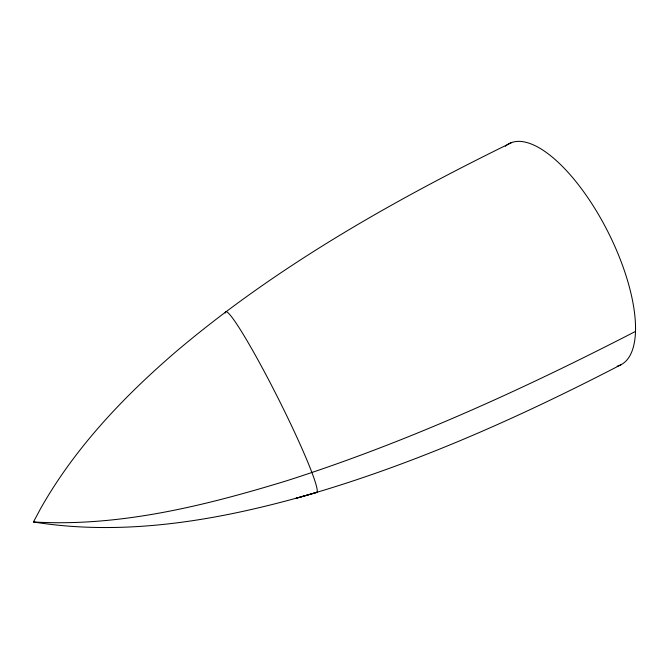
<?xml version="1.0" encoding="UTF-8"?>
<svg xmlns="http://www.w3.org/2000/svg" width="669" height="669" viewBox="0 0 669 669"><rect width="100%" height="100%" fill="white"/><g stroke="black" fill="none" stroke-linecap="round" stroke-linejoin="round"><path stroke-width="1" d="M621.208 364.622C517.07 418.585 409.236 466.761 296.033 498.313L317.014 492.3C225.578 519.019 128.615 537.249 33.45 521.971L40.566 508.649C75.095 447.511 124.233 396.006 177.277 350.581C278.02 265.576 393.69 200.315 511.685 142.556M635.55 331.389C522.982 389.383 407.287 442.209 286.524 480.819C204.739 505.772 119.634 527.063 33.45 521.971M505.329 146.277A123.89 48.293 63.3 0 1 607.703 231.349A123.89 48.293 63.3 0 1 617.169 366.202M225.236 313.059A101.144 7.877 63.3 0 1 276.807 395.672A101.144 7.877 63.3 0 1 316.228 492.56"/></g></svg>
